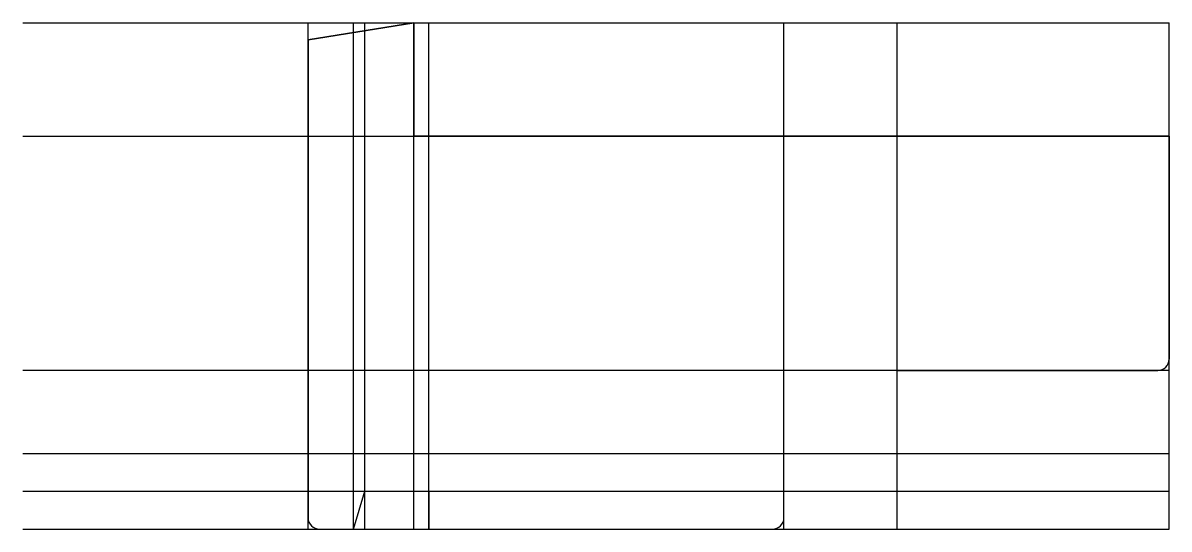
# Model space of a CAD drawing. Extents: x -741 to -589, y 5 to 72.
import ezdxf

# ---------------------------------------------------------------- set-up
doc = ezdxf.new("R2010")
doc.units = 0
doc.layers.get('0').update_dxf_attribs({"linetype": 'CONTINUOUS'})

msp = doc.modelspace()

# ---------------------------------------------------------------- linework, layer by layer
at = {"linetype": 'CONTINUOUS'}
for p, q in [((-740.69, 72.35), (-588.93, 72.35)), ((-702.93, 5.35), (-702.93, 72.35)), ((-688.93, 72.35), (-702.93, 70.13)), ((-702.93, 70.13), (-688.93, 72.35)), ((-688.93, 72.35), (-702.93, 70.13)), ((-696.93, 5.35), (-696.93, 72.35)), ((-695.43, 5.35), (-695.43, 72.35)), ((-688.93, 5.35), (-688.93, 72.35)), ((-688.93, 57.35), (-688.93, 72.35)), ((-688.93, 72.35), (-688.93, 57.35)), ((-688.93, 57.35), (-688.93, 72.35)), ((-686.93, 5.35), (-686.93, 72.35)), ((-639.93, 5.35), (-639.93, 72.35)), ((-624.93, 5.35), (-624.93, 72.35)), ((-588.93, 5.35), (-588.93, 72.35)), ((-702.93, 70.13), (-702.93, 6.85)), ((-702.93, 6.85), (-702.93, 70.13)), ((-702.93, 70.13), (-702.93, 6.85)), ((-740.69, 57.35), (-588.93, 57.35)), ((-588.93, 57.35), (-688.93, 57.35)), ((-688.93, 57.35), (-588.93, 57.35)), ((-588.93, 57.35), (-688.93, 57.35)), ((-588.93, 27.85), (-588.93, 57.35)), ((-588.93, 57.35), (-588.93, 27.85)), ((-588.93, 27.85), (-588.93, 57.35)), ((-588.93, 26.35), (-740.69, 26.35)), ((-624.93, 15.35), (-624.93, 26.35)), ((-624.93, 26.35), (-590.43, 26.35)), ((-590.43, 26.35), (-624.93, 26.35)), ((-624.93, 15.35), (-624.93, 26.35)), ((-624.93, 15.35), (-624.93, 26.35)), ((-624.93, 26.35), (-590.43, 26.35)), ((-740.69, 15.35), (-588.93, 15.35)), ((-639.93, 6.85), (-639.93, 15.35)), ((-639.93, 15.35), (-624.93, 15.35)), ((-639.93, 6.85), (-639.93, 15.35)), ((-639.93, 15.35), (-624.93, 15.35)), ((-639.93, 6.85), (-639.93, 15.35)), ((-639.93, 15.35), (-624.93, 15.35)), ((-740.69, 10.35), (-588.93, 10.35)), ((-696.93, 5.35), (-695.43, 10.35)), ((-696.93, 5.35), (-695.43, 10.35)), ((-696.93, 5.35), (-695.43, 10.35)), ((-695.43, 10.35), (-686.93, 10.35)), ((-695.43, 10.35), (-686.93, 10.35)), ((-695.43, 10.35), (-686.93, 10.35)), ((-686.93, 10.35), (-686.93, 5.35)), ((-686.93, 10.35), (-686.93, 5.35)), ((-686.93, 10.35), (-686.93, 5.35)), ((-740.69, 5.35), (-588.93, 5.35)), ((-701.43, 5.35), (-696.93, 5.35)), ((-701.43, 5.35), (-696.93, 5.35)), ((-701.43, 5.35), (-696.93, 5.35)), ((-686.93, 5.35), (-641.43, 5.35)), ((-686.93, 5.35), (-641.43, 5.35)), ((-686.93, 5.35), (-641.43, 5.35))]:
    msp.add_line(p, q, dxfattribs=at)
for centre, start, end in [((-590.43, 27.85), 270, 0), ((-590.43, 27.85), 270, 0), ((-590.43, 27.85), 270, 0), ((-701.43, 6.85), 180, 270), ((-701.43, 6.85), 180, 270), ((-701.43, 6.85), 180, 270), ((-641.43, 6.85), 270, 0), ((-641.43, 6.85), 270, 0), ((-641.43, 6.85), 270, 0)]:
    msp.add_arc(centre, 1.5, start, end, dxfattribs=at)

doc.saveas('drawing.dxf')
